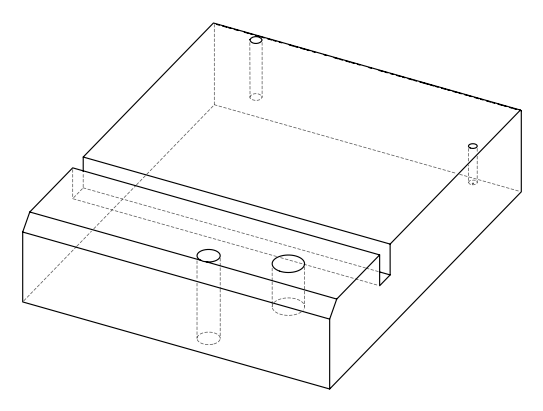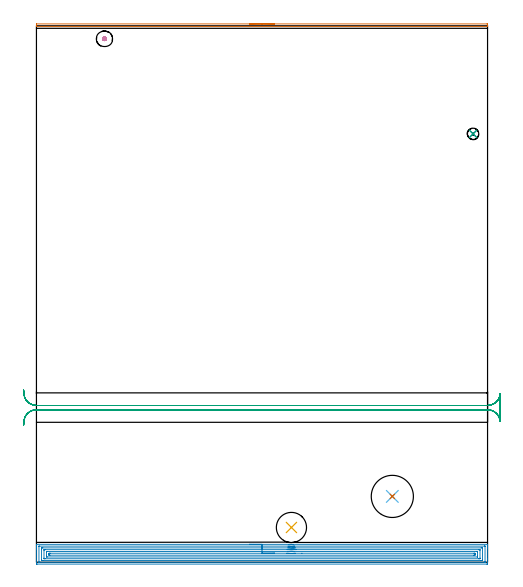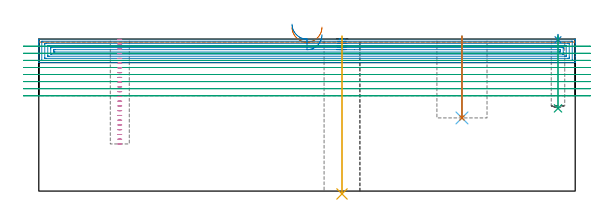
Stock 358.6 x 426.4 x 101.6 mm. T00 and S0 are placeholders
(PLAN: 9 operations, 7 tool changes, 35.8 min)
(1 AREA_MILL | FG_CHAMFER_SURFACE | UGT0205_001 | 3.02 min | 716 mm3)
(2 AREA_MILL_1 | FG_CHAMFER_SURFACE_1 | UGT0205_001 | 17.48 min | 44194 mm3)
(3 MILL_RECTANGULAR_SLOT | SLOT_RECTANGULAR | UGT0201_094 | Follow Part, ap 5, ae 75% | 13 min | 318036 mm3)
(4 MILL_BLIND_HOLE_FROM_SOLID_MATERIAL | STEP1POCKET | NXT0201_010 | Spiral | 1.19 min | 8871 mm3)
(5 INDEXABLE_INSERT_DRILL_THROUGH_HOLE_FROM_SOLID | STEP1HOLE | NXT0302_019 | 0.42 min | 45910 mm3)
(6 INDEXABLE_INSERT_DRILL_BLIND_HOLE_FROM_SOLID | STEP1POCKET_1 | NXT0302_014 | 0.22 min | 19013 mm3)
(7 DRILL_TO_ENLARGE_BLIND_HOLE | STEP1POCKET_1 | UGT0301_383 | 0.22 min | 27400 mm3)
(8 SPOT_DRILL | STEP1POCKET_2 | NXT0321_9005460120000 | 0.03 min | 9 mm3)
(9 DRILL_BLIND_HOLE_INTO_CENTER | STEP1POCKET_2 | NXT0301_062 | 0.19 min | 2918 mm3)
(TOOL UGT0205_001 | Chamfer Mill 20 x 3 x 45 deg. | D20 FL50 Z2)
(TOOL UGT0201_094 | End mill 20 mm | D20 FL38 Z4)
(TOOL NXT0201_010 | ENDMILL 10mm [2P460-1000-NA 1630] | D10 FL30 Z6)
(TOOL NXT0302_019 | Index. Insert Drill 24mm [880-D2400L25-05] | D24 PA176 FL120 Z2)
(TOOL NXT0302_014 | Index. Insert Drill 21.5mm [880-D2150L25-03] | D21.5 PA176 FL65 Z2)
(TOOL UGT0301_383 | Twist Drill Flat Bottom 33.5 mm | D33.5 PA180 FL175 Z2)
(TOOL NXT0321_9005460120000 | NC Spot Drill, 142deg, 12mm, Carbide, Uncoated | D12 PA142 FL30 Z2)
(TOOL NXT0301_062 | Carbide Drill 9.1mm [860.1-0910-027A1-MM 2214] | D9.1 PA140 FL47 Z2)
(OP 1 AREA_MILL)
G17 G21 G94 G90
T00 M6
G54
G17 G0 G90 X169.3 Y427.9 S1061 M3
G43 Z111.6 H0
Z109.6
G94 G1 X169.338 Z108.728 F250.
X169.452 Z107.863
X169.641 Z107.012
X169.903 Z106.18
X170.237 Z105.374
X170.64 Z104.6
X171.108 Z103.864
X171.64 Z103.172
X172.229 Z102.529
X172.872 Z101.939
X173.564 Z101.408
X174.3 Z100.94
X175.074 Z100.537
X175.88 Z100.203
X176.712 Z99.941
X177.563 Z99.752
X178.428 Z99.638
X179.3 Z99.6
X358.149
X358.428 Y427.897 Z99.603
X358.598 Y427.891 Z99.605
X358.6 Y427.686 Z99.81
Y427.344 Z100.151
Y426.66 Z100.84
Y426.328 Z101.171
Y425.943 Z101.548
X358.591 Y425.902 Z101.588
X358.428 Y425.9 Z101.6
X0.172
X0.01 Y425.903 Z101.588
X0.006 Y425.941 Z101.55
X0. Y426.328 Z101.171
Y426.66 Z100.84
Y427.344 Z100.151
Y427.687 Z99.81
X0.002 Y427.891 Z99.605
X0.172 Y427.9 Z99.6
X179.3
X180.172 Z99.638
X181.036 Z99.752
X181.888 Z99.941
X182.72 Z100.203
X183.526 Z100.537
X184.3 Z100.94
X185.036 Z101.408
X185.728 Z101.939
X186.371 Z102.529
X186.96 Z103.172
X187.491 Z103.864
X187.96 Z104.6
X188.363 Z105.374
X188.697 Z106.18
X188.959 Z107.012
X189.148 Z107.863
X189.262 Z108.728
X189.3 Z109.6
G0 Z111.6
M5
M2
(OP 2 AREA_MILL_1)
G17 G21 G94 G90
T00 M6
G54
G17 G0 G90 X169.304 Y14.199 S1061 M3
G43 Z111.6 H0
Z111.599
G94 G1 X169.342 Z110.727 F250.
X169.455 Z109.862
X169.644 Z109.011
X169.907 Z108.179
X170.24 Z107.373
X170.643 Z106.599
X171.112 Z105.863
X171.643 Z105.171
X172.232 Z104.528
X172.876 Z103.938
X173.568 Z103.407
X174.304 Z102.939
X175.077 Z102.536
X175.883 Z102.202
X176.715 Z101.94
X177.567 Z101.751
X178.432 Z101.637
X179.304 Z101.599
X200.766
X201.122 Y14.202 Z101.589
X201.178 Y14.198 Z101.585
X201.231 Y14.194 Z101.582
X201.468 Y14.169 Z101.566
X201.623 Y14.155 Z101.551
X202.07 Y14.122 Z101.519
X202.401 Y14.108 Z101.504
X202.46 Y14.105 Z101.501
X202.699 Y14.106 Z101.503
X202.761 Z101.502
X202.792 Y14.108
X202.963 Z101.504
X203.269 Y14.12 Z101.518
X203.409 Y14.126 Z101.523
X203.869 Y14.164 Z101.558
X204.245 Y14.198 Z101.596
X204.297 Y14.197 Z101.597
X358.428 Y14.2 Z101.6
X358.59 Y14.197 Z101.588
X358.597 Y14.051 Z101.443
X358.6 Y13.897 Z101.296
Y13.606 Z101.005
Y12.93 Z100.324
Y11.714 Z99.111
Y11.175 Z98.569
Y2.537 Z89.934
Y-1.107 Z86.29
X358.597 Y-1.38 Z86.018
X358.59 Y-1.492 Z85.906
X358.475 Y-1.499 Z85.899
X357.981 Y-1.5 Z85.9
X0.619
X0.121 Y-1.495 Z85.903
X0.01 Y-1.492 Z85.906
X0. Y-1.377 Z86.021
Y10.567 Z97.963
Y11.175 Z98.569
Y11.714 Z99.111
Y12.052 Z99.448
Y12.592 Z99.988
Y12.93 Z100.324
Y13.606 Z101.005
Y13.897 Z101.297
X0.003 Y14.051 Z101.443
X0.01 Y14.197 Z101.588
X0.172 Y14.2 Z101.6
X179.304 Y14.199 Z101.599
Y12.785 Z100.185
X199.996 Y12.784 Z100.184
X200.742 Y12.779 Z100.179
X200.898 Y12.776 Z100.176
X201.635 Y12.732 Z100.132
X201.847 Y12.721 Z100.121
X202.529 Y12.696 Z100.096
X202.765 Y12.697 Z100.097
X203.422 Y12.716 Z100.116
X203.629 Y12.726 Z100.126
X204.315 Y12.769 Z100.169
X204.471 Y12.776 Z100.176
X205.209 Y12.782 Z100.182
X205.358 Y12.783 Z100.183
X356.194 Y12.785 Z100.185
X356.343 Y12.784 Z100.184
X356.549 Y12.779 Z100.179
X356.591 Y12.776 Z100.176
X356.595 Y12.747 Z100.147
X356.597 Y12.715 Z100.115
X356.6 Y12.532 Z99.932
Y0.249 Z87.649
X356.598 Y0.117 Z87.517
X356.595 Y0.01 Z87.41
X356.59 Y-0.059 Z87.341
X356.583 Y-0.079 Z87.321
X356.048 Y-0.086 Z87.314
X2.406 Y-0.085 Z87.315
X2.257 Y-0.084 Z87.316
X2.051 Y-0.079 Z87.321
X2.009 Y-0.076 Z87.324
X2.005 Y-0.047 Z87.353
X2.003 Y-0.015 Z87.385
X2. Y0.168 Z87.568
Y12.45 Z99.85
X2.002 Y12.583 Z99.983
X2.005 Y12.689 Z100.089
X2.01 Y12.759 Z100.159
X2.017 Y12.779 Z100.179
X2.552 Y12.785 Z100.185
X179.304
Y11.37 Z98.77
X199.848
X200.547 Y11.366 Z98.766
X200.742 Y11.363 Z98.763
X201.487 Y11.32 Z98.72
X201.635 Y11.313 Z98.713
X202.42 Y11.282 Z98.682
X202.529 Y11.281 Z98.681
X203.301 Y11.294 Z98.694
X203.422 Y11.299 Z98.699
X204.148 Y11.339 Z98.739
X204.315 Y11.347 Z98.747
X204.664 Y11.362 Z98.762
X205.013 Y11.367 Z98.767
X205.209 Y11.368 Z98.768
X205.905 Y11.369 Z98.769
X353.514 Y11.371 Z98.771
X354.211 Y11.368 Z98.768
X354.408 Y11.364 Z98.764
X354.59 Y11.357 Z98.757
X354.595 Y11.175 Z98.575
X354.599 Y10.987 Z98.387
X354.6 Y2.214 Z89.614
X354.595 Y1.525 Z88.925
X354.593 Y1.343 Z88.743
X354.408 Y1.335 Z88.735
X353.713 Y1.33 Z88.73
X353.514 Y1.329 Z88.729
X5.086
X4.389 Y1.332 Z88.732
X4.192 Y1.335 Z88.735
X4.01 Y1.343 Z88.743
X4.005 Y1.525 Z88.925
X4.001 Y1.713 Z89.113
X4. Y10.486 Z97.886
X4.005 Y11.175 Z98.575
X4.007 Y11.357 Z98.757
X4.192 Y11.364 Z98.764
X4.887 Y11.37 Z98.77
X5.086 Y11.371 Z98.771
X179.304 Y11.37 Z98.77
Y9.956 Z97.356
X199.303
X199.848 Y9.954 Z97.354
X200.201 Y9.951 Z97.351
X200.742 Y9.942 Z97.342
X201.123 Y9.923 Z97.323
X201.635 Y9.899 Z97.299
X202.059 Y9.881 Z97.281
X202.529 Y9.868 Z97.268
X202.96 Y9.874 Z97.274
X203.422 Y9.885 Z97.285
X203.824 Y9.903 Z97.303
X204.315 Y9.927 Z97.327
X204.675 Y9.945 Z97.345
X205.209 Y9.951 Z97.351
X205.559 Y9.953 Z97.353
X206.102 Y9.954 Z97.354
X206.452 Y9.955 Z97.355
X351.727 Y9.957 Z97.357
X352.075 Y9.956 Z97.356
X352.459 Y9.952 Z97.352
X352.529 Y9.95 Z97.35
X352.59 Y9.943 Z97.343
X352.6 Y9.42 Z96.82
Y3.279 Z90.679
X352.592 Y2.851 Z90.251
X352.59 Y2.751 Z90.151
X352.456 Y2.747 Z90.147
X352.272 Y2.745 Z90.145
X351.727 Y2.743 Z90.143
X351.381
X6.873
X6.525 Y2.744 Z90.144
X6.141 Y2.747 Z90.147
X6.071 Y2.75 Z90.15
X6.01 Y2.757 Z90.157
X6.007 Y2.853 Z90.253
X6. Y3.259 Z90.659
Y9.42 Z96.82
X6.008 Y9.849 Z97.249
X6.01 Y9.949 Z97.349
X6.144 Y9.952 Z97.352
X6.328 Y9.955 Z97.355
X6.873 Y9.957 Z97.357
X7.219
X179.304 Y9.956 Z97.356
X179.303 Y8.542 Z95.942
X199.848
X200.742 Y8.528 Z95.928
X200.758 Y8.527 Z95.927
X201.635 Y8.478 Z95.878
X201.705 Y8.475 Z95.875
X202.529 Y8.452 Z95.852
X202.622 Y8.451 Z95.851
X203.422 Y8.465 Z95.865
X203.499 Y8.468 Z95.868
X204.348 Y8.511 Z95.911
X204.765 Y8.531 Z95.931
X205.212 Y8.54 Z95.94
X349.941 Y8.543 Z95.943
X350.387 Y8.536 Z95.936
X350.59 Y8.526 Z95.926
X350.593 Y8.409 Z95.809
X350.599 Y7.896 Z95.296
X350.6 Y5.034 Z92.434
X350.598 Y4.389 Z91.789
X350.591 Y4.172 Z91.572
X350.588 Y4.163 Z91.563
X350.581 Y4.161 Z91.561
X350.555 Y4.158 Z91.558
X350.499 Y4.157 Z91.557
X350.387
X8.659
X8.213 Y4.164 Z91.564
X8.01 Y4.173 Z91.573
X8.007 Y4.291 Z91.691
X8.001 Y4.804 Z92.204
X8. Y7.666 Z95.066
X8.002 Y8.311 Z95.711
X8.01 Y8.528 Z95.928
X8.012 Y8.537 Z95.937
X8.019 Y8.539 Z95.939
X8.045 Y8.542 Z95.942
X8.101 Y8.543 Z95.943
X8.213
X179.303 Y8.542 Z95.942
Y7.128 Z94.528
X198.955 Y7.127 Z94.527
X199.505 Y7.126 Z94.526
X199.848 Y7.123 Z94.523
X200.411 Y7.113 Z94.513
X200.742 Y7.102 Z94.502
X201.343 Y7.076 Z94.476
X201.635 Y7.065 Z94.465
X202.268 Y7.044 Z94.444
X202.529 Y7.039 Z94.439
X203.158 Y7.048 Z94.448
X203.422 Y7.055 Z94.455
X204.021 Y7.078 Z94.478
X204.315 Y7.091 Z94.491
X204.874 Y7.118 Z94.518
X205.209 Y7.121 Z94.521
X205.759 Y7.125 Z94.525
X211.046 Y7.126 Z94.526
X347.808 Y7.128 Z94.528
X348.154 Y7.127 Z94.527
X348.5 Y7.123 Z94.523
X348.589 Y7.122 Z94.522
X348.593 Y7.051 Z94.451
X348.597 Y6.935 Z94.335
X348.599 Y6.789 Z94.189
X348.6 Y6.351 Z93.751
X348.597 Y5.911 Z93.311
X348.593 Y5.692 Z93.092
X348.59 Y5.589 Z92.989
X348.494 Y5.577 Z92.977
X348.154 Y5.575 Z92.975
X347.606 Y5.572 Z92.972
X10.792 Y5.571 Z92.971
X10.446 Y5.573 Z92.973
X10.1 Y5.576 Z92.976
X10.011 Y5.578 Z92.978
X10.007 Y5.649 Z93.049
X10.003 Y5.765 Z93.165
X10.001 Y5.911 Z93.311
X10. Y6.349 Z93.749
X10.003 Y6.789 Z94.189
X10.007 Y7.008 Z94.408
X10.01 Y7.111 Z94.511
X10.106 Y7.122 Z94.522
X10.446 Y7.125 Z94.525
X10.994 Y7.128 Z94.528
X179.303
X180.175 Z94.566
X181.04 Z94.68
X181.892 Z94.869
X182.724 Z95.131
X183.53 Z95.465
X184.303 Z95.867
X185.039 Z96.336
X185.731 Z96.867
X186.375 Z97.457
X186.964 Z98.1
X187.495 Z98.792
X187.964 Z99.528
X188.367 Z100.302
X188.7 Z101.108
X188.963 Z101.94
X189.152 Z102.791
X189.265 Z103.656
X189.304 Z104.528
G0 Z111.6
M5
M2
(OP 3 MILL_RECTANGULAR_SLOT)
G17 G21 G94 G90
T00 M6
G54
G17 G0 G90 X-10.202 Y108.983 S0 M3
G43 Z111.6 H0
Z96.862
G94 G1 X-9.97 Y111.974 F250.
G2 X0. Y121.2 R10. F500.
G1 X358.6
G2 X368.57 Y111.974 R10.
G1 X368.6
Y133.826
X368.57
G2 X358.6 Y124.6 R10.
G1 X0.
G2 X-9.97 Y133.826 R10.
G1 X-10.202 Y136.817 F250.
G0 Y108.983 Z92.125
G1 X-9.97 Y111.974
G2 X0. Y121.2 R10. F500.
G1 X358.6
G2 X368.57 Y111.974 R10.
G1 X368.6
Y133.826
X368.57
G2 X358.6 Y124.6 R10.
G1 X0.
G2 X-9.97 Y133.826 R10.
G1 X-10.202 Y136.817 F250.
G0 Y108.983 Z87.387
G1 X-9.97 Y111.974
G2 X0. Y121.2 R10. F500.
G1 X358.6
G2 X368.57 Y111.974 R10.
G1 X368.6
Y133.826
X368.57
G2 X358.6 Y124.6 R10.
G1 X0.
G2 X-9.97 Y133.826 R10.
G1 X-10.202 Y136.817 F250.
G0 Y108.983 Z82.65
G1 X-9.97 Y111.974
G2 X0. Y121.2 R10. F500.
G1 X358.6
G2 X368.57 Y111.974 R10.
G1 X368.6
Y133.826
X368.57
G2 X358.6 Y124.6 R10.
G1 X0.
G2 X-9.97 Y133.826 R10.
G1 X-10.202 Y136.817 F250.
G0 Y108.983 Z77.912
G1 X-9.97 Y111.974
G2 X0. Y121.2 R10. F500.
G1 X358.6
G2 X368.57 Y111.974 R10.
G1 X368.6
Y133.826
X368.57
G2 X358.6 Y124.6 R10.
G1 X0.
G2 X-9.97 Y133.826 R10.
G1 X-10.202 Y136.817 F250.
G0 Y108.983 Z73.175
G1 X-9.97 Y111.974
G2 X0. Y121.2 R10. F500.
G1 X358.6
G2 X368.57 Y111.974 R10.
G1 X368.6
Y133.826
X368.57
G2 X358.6 Y124.6 R10.
G1 X0.
G2 X-9.97 Y133.826 R10.
G1 X-10.202 Y136.817 F250.
G0 Y108.983 Z68.437
G1 X-9.97 Y111.974
G2 X0. Y121.2 R10. F500.
G1 X358.6
G2 X368.57 Y111.974 R10.
G1 X368.6
Y133.826
X368.57
G2 X358.6 Y124.6 R10.
G1 X0.
G2 X-9.97 Y133.826 R10.
G1 X-10.202 Y136.817 F250.
G0 Y108.983 Z63.7
G1 X-9.97 Y111.974
G2 X0. Y121.2 R10. F500.
G1 X358.6
G2 X368.57 Y111.974 R10.
G1 X368.6
Y133.826
X368.57
G2 X358.6 Y124.6 R10.
G1 X0.
G2 X-9.97 Y133.826 R10.
G1 X-10.202 Y136.817 F250.
G0 Z111.6
M5
M2
(OP 4 MILL_BLIND_HOLE_FROM_SOLID_MATERIAL)
G17 G21 G94 G90
T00 M6
G54
G17 G0 G90 X54.1 Y416. S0 M3
G43 Z111.6 H1
Z101.422
G94 G3 X54.733 Y416.717 R0.638 F250.
X53.931 Y417.339 R0.717
X52.761 Y415.831 R1.35
X53.931 Y417.339 R-1.35
X53.346 Y416.585 R0.675
X54.1 Y416. R0.675
G0 Z98.243
G3 X54.733 Y416.717 R0.638
X53.931 Y417.339 R0.717
X52.761 Y415.831 R1.35
X53.931 Y417.339 R-1.35
X53.346 Y416.585 R0.675
X54.1 Y416. R0.675
G0 Z95.065
G3 X54.733 Y416.717 R0.638
X53.931 Y417.339 R0.717
X52.761 Y415.831 R1.35
X53.931 Y417.339 R-1.35
X53.346 Y416.585 R0.675
X54.1 Y416. R0.675
G0 Z91.887
G3 X54.733 Y416.717 R0.638
X53.931 Y417.339 R0.717
X52.761 Y415.831 R1.35
X53.931 Y417.339 R-1.35
X53.346 Y416.585 R0.675
X54.1 Y416. R0.675
G0 Z88.709
G3 X54.733 Y416.717 R0.638
X53.931 Y417.339 R0.717
X52.761 Y415.831 R1.35
X53.931 Y417.339 R-1.35
X53.346 Y416.585 R0.675
X54.1 Y416. R0.675
G0 Z85.53
G3 X54.733 Y416.717 R0.638
X53.931 Y417.339 R0.717
X52.761 Y415.831 R1.35
X53.931 Y417.339 R-1.35
X53.346 Y416.585 R0.675
X54.1 Y416. R0.675
G0 Z82.352
G3 X54.733 Y416.717 R0.638
X53.931 Y417.339 R0.717
X52.761 Y415.831 R1.35
X53.931 Y417.339 R-1.35
X53.346 Y416.585 R0.675
X54.1 Y416. R0.675
G0 Z79.174
G3 X54.733 Y416.717 R0.638
X53.931 Y417.339 R0.717
X52.761 Y415.831 R1.35
X53.931 Y417.339 R-1.35
X53.346 Y416.585 R0.675
X54.1 Y416. R0.675
G0 Z75.996
G3 X54.733 Y416.717 R0.638
X53.931 Y417.339 R0.717
X52.761 Y415.831 R1.35
X53.931 Y417.339 R-1.35
X53.346 Y416.585 R0.675
X54.1 Y416. R0.675
G0 Z72.817
G3 X54.733 Y416.717 R0.638
X53.931 Y417.339 R0.717
X52.761 Y415.831 R1.35
X53.931 Y417.339 R-1.35
X53.346 Y416.585 R0.675
X54.1 Y416. R0.675
G0 Z69.639
G3 X54.733 Y416.717 R0.638
X53.931 Y417.339 R0.717
X52.761 Y415.831 R1.35
X53.931 Y417.339 R-1.35
X53.346 Y416.585 R0.675
X54.1 Y416. R0.675
G0 Z66.461
G3 X54.733 Y416.717 R0.638
X53.931 Y417.339 R0.717
X52.761 Y415.831 R1.35
X53.931 Y417.339 R-1.35
X53.346 Y416.585 R0.675
X54.1 Y416. R0.675
G0 Z63.283
G3 X54.733 Y416.717 R0.638
X53.931 Y417.339 R0.717
X52.761 Y415.831 R1.35
X53.931 Y417.339 R-1.35
X53.346 Y416.585 R0.675
X54.1 Y416. R0.675
G0 Z60.104
G3 X54.733 Y416.717 R0.638
X53.931 Y417.339 R0.717
X52.761 Y415.831 R1.35
X53.931 Y417.339 R-1.35
X53.346 Y416.585 R0.675
X54.1 Y416. R0.675
G0 Z56.926
G3 X54.733 Y416.717 R0.638
X53.931 Y417.339 R0.717
X52.761 Y415.831 R1.35
X53.931 Y417.339 R-1.35
X53.346 Y416.585 R0.675
X54.1 Y416. R0.675
G0 Z53.748
G3 X54.733 Y416.717 R0.638
X53.931 Y417.339 R0.717
X52.761 Y415.831 R1.35
X53.931 Y417.339 R-1.35
X53.346 Y416.585 R0.675
X54.1 Y416. R0.675
G0 Z50.57
G3 X54.733 Y416.717 R0.638
X53.931 Y417.339 R0.717
X52.761 Y415.831 R1.35
X53.931 Y417.339 R-1.35
X53.346 Y416.585 R0.675
X54.1 Y416. R0.675
G0 Z47.391
G3 X54.733 Y416.717 R0.638
X53.931 Y417.339 R0.717
X52.761 Y415.831 R1.35
X53.931 Y417.339 R-1.35
X53.346 Y416.585 R0.675
X54.1 Y416. R0.675
G0 Z44.213
G3 X54.733 Y416.717 R0.638
X53.931 Y417.339 R0.717
X52.761 Y415.831 R1.35
X53.931 Y417.339 R-1.35
X53.346 Y416.585 R0.675
X54.1 Y416. R0.675
G0 Z41.035
G3 X54.733 Y416.717 R0.638
X53.931 Y417.339 R0.717
X52.761 Y415.831 R1.35
X53.931 Y417.339 R-1.35
X53.346 Y416.585 R0.675
X54.1 Y416. R0.675
G0 Z37.857
G3 X54.733 Y416.717 R0.638
X53.931 Y417.339 R0.717
X52.761 Y415.831 R1.35
X53.931 Y417.339 R-1.35
X53.346 Y416.585 R0.675
X54.1 Y416. R0.675
G0 Z34.678
G3 X54.733 Y416.717 R0.638
X53.931 Y417.339 R0.717
X52.761 Y415.831 R1.35
X53.931 Y417.339 R-1.35
X53.346 Y416.585 R0.675
X54.1 Y416. R0.675
G0 Z31.5
G3 X54.733 Y416.717 R0.638
X53.931 Y417.339 R0.717
X52.761 Y415.831 R1.35
X53.931 Y417.339 R-1.35
X53.346 Y416.585 R0.675
X54.1 Y416. R0.675
G0 Z111.6
M5
M2
(OP 5 INDEXABLE_INSERT_DRILL_THROUGH_HOLE_FROM_SOLID)
G17 G21 G94 G90
T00 M6
G54
G17 G0 G90 X202.7 Y27.6 S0 M3
G43 Z111.6 H1
G94 G81 G98 Z-1.919 F250. R103.6
G80
M5
M2
(OP 6 INDEXABLE_INSERT_DRILL_BLIND_HOLE_FROM_SOLID)
G17 G21 G94 G90
T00 M6
G54
G17 G0 G90 X282.9 Y52.3 S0 M3
G43 Z111.6 H1
G94 G81 G98 Z48.9 F250. R103.6
G80
M5
M2
(OP 7 DRILL_TO_ENLARGE_BLIND_HOLE)
G17 G21 G94 G90
T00 M6
G54
G17 G0 G90 X282.9 Y52.3 S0 M3
G43 Z111.6 H0
G94 G81 G98 Z48.9 F250. R103.6
G80
M5
M2
(OP 8 SPOT_DRILL)
G17 G21 G94 G90
T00 M6
G54
G17 G0 G90 X347.1 Y340.5 S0 M3
G43 Z111.6 H0
G94 G81 G98 Z101.208 F250. R104.6
G80
M5
M2
(OP 9 DRILL_BLIND_HOLE_INTO_CENTER)
G17 G21 G94 G90
T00 M6
G54
G17 G0 G90 X347.1 Y340.5 S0 M3
G43 Z111.6 H1
G94 G81 G98 Z55.3 F250. R103.6
G80
M5
M2
